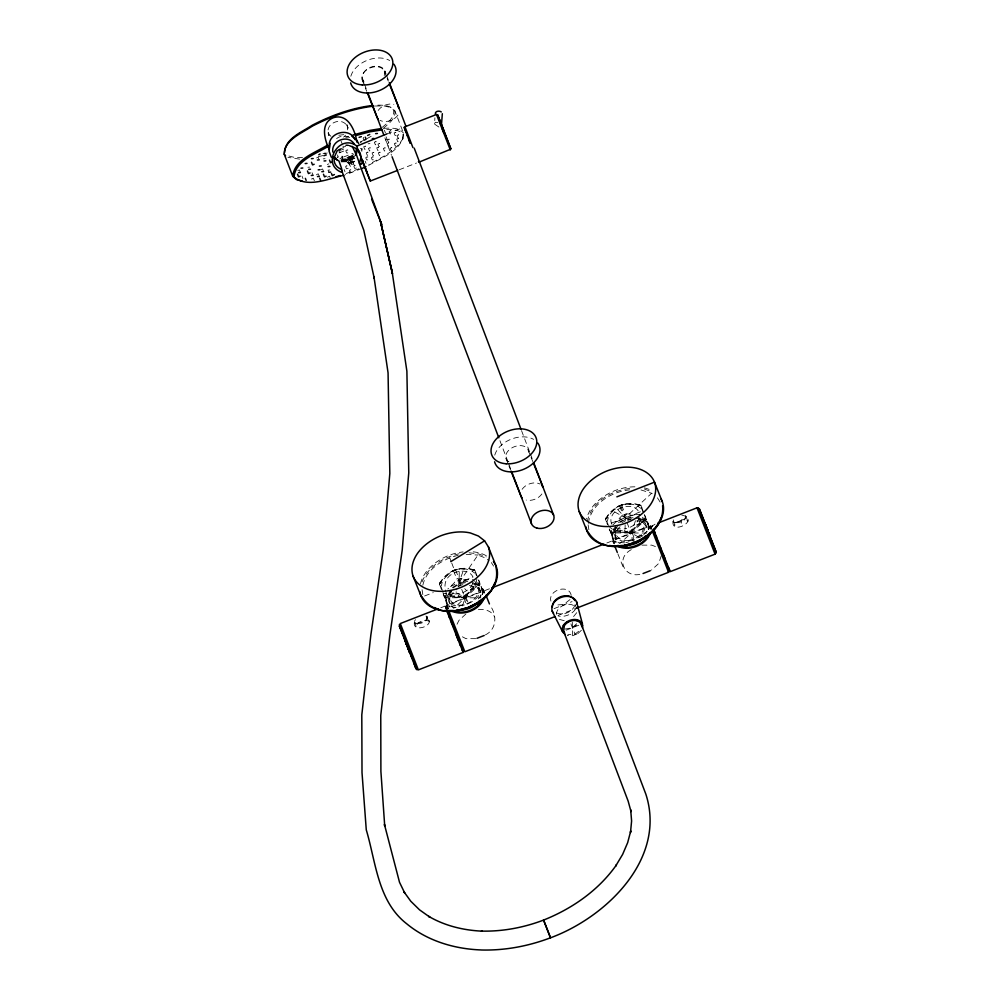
<?xml version="1.0" encoding="UTF-8"?>
<svg xmlns="http://www.w3.org/2000/svg" width="1000" height="1000" viewBox="0 0 1000 1000"><rect width="100%" height="100%" fill="white"/><g stroke="black" fill="none" stroke-linecap="round" stroke-linejoin="round"><path stroke-width="0.75" stroke-dasharray="5 3.75" d="M341.163 161.488L342.287 160.487L341.238 159.987M615.612 527.612L621.3 529.163L625.1 528.875L625.163 521.912M625.175 520.513L625.2 517.737L617.788 509.6C612.562 512.55 608.4 519.95 612.575 525.363M463.512 594.05L459.125 582.513L459.25 571.45C464.4 570.413 470.737 571.9 473.05 577.075L459.125 582.513L456.675 589.688M347.525 129.887L347.575 127.15L345.55 121.912M426.887 616.425C429.3 621.575 417.688 625.9 414.438 622.1C411.75 633.888 438.663 625.288 425.988 616.025M685.438 515.575C687.85 520.725 676.237 525.05 672.987 521.25C671.137 535.975 701.137 519.125 681.737 515.087M354.038 161.488C336.95 164.975 362.625 164.15 352.7 157.062C341.475 159.262 345.825 162 352.587 157.637C354.925 154.15 346.138 157.075 345.363 159.162M342.287 160.487L342.325 156.188L337.675 156.912M354.913 158.125L347.05 161.537L343 161.2L342.212 158.512L343.562 157L352.962 153.325M438.9 127.037L434.588 124.15L434.9 117.8M361.838 151.387L362.075 148.863L360.4 148.475M362.075 148.863L361.163 150.238M445.938 608.263L446.8 605.413L490.45 588.387M348.375 163.438L345.588 160.487L353.162 156.125M417.125 623.663L415.863 623.112M675.662 522.812L674.412 522.263M556.312 614.362C556.688 605.188 571.825 600.15 576.625 608.587L574.513 603.038M415.825 623.488L414.963 622.712M674.362 522.638L673.512 521.862M414.438 622.1L414.913 623.062M449.762 597.737L449.725 603.825L453.775 608.312L476.662 587.238L480.725 591.737L480.688 597.825L449.762 597.737L454.012 591.512L465.225 597.775L467.75 604.45M471.725 581.925C502.075 597.225 437.375 622.4 449.775 590.487M620.087 526.737C614.85 530.763 613.175 540.025 619.85 543.538L642.738 522.463L646.8 526.95L646.938 531.987M661.287 555.75L658.688 563.475L651.438 570.112M672.987 521.25L673.462 522.212M434.462 123.55L435.438 122.3L437.863 122.425M587.312 521.688C591.05 501.438 613.062 489.438 632.3 488.3M477.55 577.025L474.875 570.337C461.763 564.7 445.3 571.175 439.45 584.163L441.45 589.5M643.625 512.25L640.95 505.55C627.837 499.925 611.375 506.4 605.525 519.375L607.525 524.725M422.812 585.237C426.575 568.575 443.675 558.475 459.375 555.037M588.375 523.387C590.913 503.925 611.4 491.737 629.538 489.862M439.575 583.413L440.75 582.875L442.65 579.125L439.438 584.175L441.587 589.513M443.137 593.938L444.637 596.75L454.175 596.712L454.338 595.837L458.875 595.363L459.075 596.912L468.713 593.15L467.825 591.862L471.5 589.15L472.212 589.675L474.45 585.913C469.738 595.475 460.225 600.212 450.012 595.45L462.275 597.362L464.538 596.725L478.562 584.688L479.462 582.463L478.562 580.112M605.65 518.625L606.825 518.1L608.713 514.338L605.513 519.4L607.663 524.725M609.212 529.15L610.712 531.975L620.25 531.938L620.413 531.05L624.938 530.575L625.15 532.125L634.788 528.375L633.9 527.087L637.575 524.362L638.288 524.9L640.525 521.138C635.812 530.688 626.3 535.438 616.087 530.662L628.35 532.575L630.612 531.938L644.638 519.9L645.537 517.675L644.188 514.163L642.3 517.65M681.213 523.288L681.825 519.913L685.113 519.462L687.85 520.7M476.225 582.425L476.863 579.038M452.413 587.5L459.562 583.1L463.675 581.925L463.675 579.362L458.825 578.138L456.775 578.938L454.038 583.125L447.812 588.987M615.85 525.712C608.75 534.763 620.55 544.263 629.637 540.812L629.775 540.075C641.912 538.312 648.65 525.375 640.212 515.15M368.625 165.413C381.3 157.688 402.85 150.612 403.512 133.162L394.875 110.875C390.225 104.663 381.362 104.875 374.363 105.337M402.825 139.2L403.113 134.537C398.762 128.7 390.288 129.5 383.812 129.75M462.438 605.95L465.225 597.775L474.787 583.812C479.925 584.812 484.875 588.913 484.812 594.5M635.462 520.737L631.3 533L633.825 539.663M449.538 592.413L455.2 593.987L456.175 591.125M460.988 584.562L459.125 582.513L463.075 571.112M439.75 583.587L440.337 581.95L439.45 584.163L439.75 583.587L442.425 590.288M478.338 598.875L483.3 592.125L479.462 582.463M605.825 518.812L606.413 517.175L605.525 519.375L605.825 518.812L608.5 525.5M643.525 534.963L648.487 529.538L649.375 527.337L644.15 513.587L644.788 515.212M348.812 159.45L349.95 156.425M639.3 517.487C637.562 523.825 631.2 527.625 625.1 528.875M673.25 519.85L675.088 526.5M462.275 597.362L464.975 597.837L466.65 595.65M482.413 594.325L483.3 592.125L482.413 594.325L482 593.4L483.312 592.1L478.713 580M639.45 514.675L623.837 513.663L612.975 525M628.35 532.575L631.05 533.05L632.725 530.875M648.487 529.538L649.375 527.337L648.075 528.625L648.487 529.538L649.375 527.337L645.537 517.675M450.325 592.062C444.725 617.8 491.675 601.062 474.738 581.337M472.775 583.325C470.163 590.312 462.287 593.875 455.2 593.987M417.125 623.288L423.65 621.562L426.262 619.725L427.413 617.038M675.675 522.438L682.2 520.7L684.812 518.862L685.95 516.188M616.413 527.35C611.825 535.525 622.25 542.675 629.775 540.075M576.737 612.688L571.987 618.45M575 605.112C572.163 612.913 560.3 617.137 553.962 611.087M451.962 590.4C446.912 594.8 444.188 602.337 447.75 608.5M457.025 624.237L459 620.312L466.238 613.688M618.038 525.612C612.987 530.025 610.262 537.562 613.825 543.713M422.025 581.912C428.088 566.6 443.575 557.125 459.137 553.787M403.212 138.025C396.062 151.05 381.413 157.587 368.862 164.338M624.612 542.863L616.1 542.175L613.95 541.163L610.712 531.975L611.512 530.438L615.438 532.038L610.737 533.125L610.112 531.5M456.075 607.562L447.875 605.938L444.637 596.75L445.438 595.225L449.375 596.825L444.663 597.913L444.038 596.275M483 592.688L479.325 583.225L477.7 582.638L475.85 586.5L479.325 583.225M649.075 527.9L645.4 518.438L643.775 517.85L641.925 521.712L645.4 518.438M458.825 607.087L459.45 606.025M342.612 156.825L339.862 158.925M354.363 157.825L350.5 160.413L345.55 160.875M340.838 160.162C345.425 161.988 351.112 159.713 353.2 155.238M459.125 582.513L477.938 555.062L485.55 558.038L489.038 560.775M636.775 520.875L639.4 521.163C642.825 515.35 650.75 524.725 651.462 529.025M458.787 581.05L460.475 578.913L456.1 580.625L458.787 581.05L458.212 579.55M624.862 516.275L626.55 514.138L622.175 515.837L624.862 516.275L624.275 514.775M414.7 620.7L415.525 619.688M569.963 599.6L563.75 604.462L555.862 605.1M575.475 609.275C571.675 614.637 564.637 617.35 558.212 616.013M448.6 594.288L451.812 590.662M614.675 529.513L616.275 527.688M629.637 540.812C641.55 540.837 653.5 521.4 637.8 517.15M347.8 159.725L350.975 156.163M363.762 137.438L363.125 138.15L363.95 140.275M327.4 177.2L329.538 176.175L330.363 178.287M564.788 629.113L572.45 627.712L576.55 623.713M343.587 137.113L345.55 135.238M353.512 154.175C349.95 158.35 343.8 160.425 338.587 158.412M354.562 156.037L348.7 160.45L341.388 161.175M614.725 511.95L625.2 517.737L651.625 493.25L655.113 495.988M353.837 158.112L348.862 161.688L340.763 161.863M444.663 597.913L446.175 597.325L444.637 596.75M610.737 533.125L612.25 532.537L610.712 531.975M382.287 127.325C387.312 122.963 394.812 117.7 393.663 110.125L390.075 106.975M383.338 128.325C388.413 123.875 396.112 118.588 394.875 110.875M452.25 570.988L456.625 569.275M618.325 506.2L622.7 504.487M453.062 588.013L459.675 583.737L467.388 582.337M577.788 633.7L581.587 630.087L580.538 629.812L575.013 634.138L567.987 634.7L567.413 635.612L572.688 635.688L577.788 633.7L577.188 633.025M346.863 159.875L349.387 157.938L353.137 157.15M620.363 522.275L625.988 518.862L633.725 517.55M618.488 522.725L625.638 518.312L633.862 516.725M485.363 634.9C497 629.237 497.125 614.9 490.012 605.375M631.312 549.65C614.837 558.25 624.462 579.4 641.8 573.875M354.1 156L346.225 159.425L342.188 159.088M572.45 627.712L579.012 623.562M347.987 160.138L351.025 167.275L346.775 160.4L348.913 159.575L354.2 165.275L351.175 158.2M323.05 153.588L325.337 152.9L326.15 155.013M336.975 157.85L338.288 157.075L337.463 154.95M346.125 159.887L349.387 157.938L352.587 157.637M639.45 537.7L642.638 535.825M614.237 538.45L615.788 537.537M454.363 569.913L449.812 572.55L443.812 579.113L446.175 575.675L450.438 573.162L449.812 572.55L454.487 570.288L459.45 568.787L468.237 569.587L464.212 568.638L459.387 569.675L459.45 568.787L454.487 570.288M620.438 505.138L615.887 507.775L609.888 514.338L612.25 510.887L616.512 508.387L615.887 507.775L620.562 505.513L625.525 504.012L634.312 504.8L630.288 503.862L625.462 504.888L625.525 504.012L620.562 505.513M366.825 138.725L372.837 135.338M617.788 509.6C624.362 504.688 638.3 504.663 639.612 514.775M458.137 586.3L465.337 583.75M621.925 522.675L625.35 520.938M458.175 586.475L460.5 585.312M360.238 142.05L362.875 140.712M450.538 586.6L454.925 584.412L454.038 583.125M616.613 521.812L621 519.625L621.825 520.25M362.075 168.425L345.275 174.8M359.025 168.738L344.675 174.062M345.625 146.287L343.4 147.15L342.962 146.05M316.562 157.9L318.188 157.262L319.2 159.85M323.225 158.863L325.037 158.688M386.838 133.938L402.713 127.75M339.038 152.9L344.575 150.75M297.762 170.538L299.387 169.913L300.4 172.488M307.875 167.262L309.675 167.1M369.95 143.613L368.137 143.787M327.262 164.475L328.875 163.85M320.962 169.587L322.587 168.962L323.6 171.537M399.15 169.788L416.463 163.038M424.588 595.988L433.237 592.612M611.275 523.162L642.45 511M480.1 584.087L478.562 584.688L479.787 584.65M646.175 519.3L644.638 519.9L645.863 519.875M440.8 607.762L445.138 606.062L445.562 607.013M606.862 542.975L650.512 525.95L652.788 526.875M652.362 525.925L655.062 524.175M554.075 608.625L572.062 601.613M557.987 615.425L576.9 608.038M566.125 630.175L578.775 625.237M345.812 137.45L348.688 136.412M338.562 149.488L345.662 146.912M338.988 150.812L346.175 148.2M640.337 505.1L639.087 505.513L635.2 504.012L640.938 505.575L642.95 510.9M474.263 569.888L473.013 570.288L469.125 568.787L474.862 570.35L476.488 574.675M681.825 519.913L675.713 523.138L674.562 525.875M634.65 514.775L629.95 516.138L629.75 514.587M463.875 580.925L468.575 579.562L473.375 579.45M324.3 153.825L327.25 152.988M634.263 541.087L633.2 541.388L630 533.362M627.812 520.175L630.312 519.462M627.725 520.013L631.413 518.975M459.25 571.45C444.3 574.175 441.012 587.325 449.75 599.35M323.125 155.562L315.1 157.325M338.825 135.25L346.737 134.275M479.6 590.662L481.35 590.275M625.812 542.6L628.225 542.087M360.138 142.25L361.637 141.938M641.95 545.138L651.725 545.138L655.775 546.712M463.675 581.925L467.788 581.5M478.375 609.663C484.55 608.713 491.875 610.9 494.625 616.95M475.725 638.65L465.962 638.663L459.913 635.487M466.2 554.375L477.938 555.062M375.3 106.013L384.137 105.938L391.138 107.6M383.925 128.312C390.5 128.1 399.125 127.15 403.512 133.162M302.525 157.537L295.1 157.562L288.15 155.838M615.837 532.95L646.762 533.038M299.675 159.137L287.9 157.338M463.675 579.362L468.575 579.562M346.962 157.725L351.812 158.162M641.012 489.963L651.625 493.25M638.938 518.85L641.338 519.113M469.062 552.8L478.35 553.825L486.238 556.862M469.387 585.525L476.662 587.238M636.25 518.513C642.6 518.362 650.3 522.175 650.225 529.362M564.225 620.675L559.438 619.425M687.9 521.512L685.688 515.775L683.275 515M451.375 594.513L448.888 593.913C446.062 598.038 445.138 604.012 448.775 607.95M349.65 137.487L346.388 136.65A10.325 10.037 -19.3 0 0 334.212 141.4M640.9 535.237L642.062 535.612M640.35 505.35L640.95 505.55L638.8 504.538L640.35 505.35L643.012 512.038M616.1 542.175L613.95 541.163L615.812 541.2L616.1 542.175L613.95 541.163L609.362 529.038M474.275 570.125L474.875 570.337L472.725 569.312L474.275 570.125L476.413 575.475M450.025 606.962L447.875 605.938L449.738 605.988L450.025 606.962L447.875 605.938L443.288 593.812M442.688 592.762L446.388 594.075L443.675 591.975M474.787 583.812C479.637 584.95 484.263 588.812 484.15 594.138M644.425 489.038L652.312 492.088M639.4 521.163L642.738 522.463M472.388 583.525L474.4 584.475L477.55 588.438M347.887 157.238L350.887 158.637M426.238 616.2L429.35 622.362M638.438 518.688L642.425 521.487L643.688 523.7M625.2 517.737L629.15 519.925M638.763 537.175L631.3 533L614.963 529.138C612.137 533.25 611.213 539.225 614.85 543.162M609.75 527.2L612.463 529.288M330.95 136.35L329.075 134.362L327.05 129.125M464.712 588.663L466.575 590.7M429.3 621.55C425.325 618.538 416.875 621.8 416.012 626.725M620.112 518.337L621 519.625M657.425 497.812L661.188 503.7M491.35 562.6L493.612 566.125M612.663 540.825L614.6 543.875M446.587 605.6L448.525 608.65M652.175 525.3L652.6 526.25M652.225 526.925L651.8 525.988L651.988 526.613M445.75 607.625L446.163 608.562M384.387 130.238L385.4 132.812M386.075 136.762L387.1 139.35L385.487 139.975L384.462 137.387M348.9 156.8L349.875 159.088M329.812 169.988L328 170.15L328.825 172.275M312.062 172.725L313.075 175.3M302 176.1L303.012 178.675M341.1 141.2L342.463 144.462M447.287 609.675L445.875 606.312L446.838 609.075M651.963 529.388L650.512 525.95L651.5 528.775M448.25 608.85L446.8 605.413L447.788 608.237M613.55 528.825L615.837 534.5M645.188 522.938L646.8 526.95L615.8 539.038L614.188 535.025M621.7 505.325L624.9 513.35M632.038 532.562L635.25 540.588M619.65 506.125L622.85 514.15M611.35 533.337L614.55 541.375M617.863 553.837L623.062 566.85M384.263 71.162L386.55 76.9M387.125 78.338L388.275 81.2M528.188 450.037L530.475 455.775M531.05 457.212L532.762 461.512M362.125 79.8L366.7 91.275M506.037 458.675L508.338 464.412M508.9 465.85L510.625 470.15M570.913 623.85L575.013 634.138M479.125 587.712L480.725 591.737L449.725 603.825L448.113 599.812M455.625 570.1L458.825 578.138M465.962 597.337L469.175 605.375M453.575 570.9L456.775 578.938M463.925 598.138L466.587 604.837M445.275 598.112L448.475 606.15M630.037 530.438L630.612 531.938M365.2 161.25L366.025 163.375M344.162 169.575L344.988 171.7M319.3 176.412L318.275 173.837L316.663 174.462L317.488 176.588M314.363 180.775L313.337 178.188L311.725 178.825L312.55 180.938M463.963 595.225L464.538 596.725M620.825 506.2L629.587 529.263M384.9 70.938L386 73.85M386.55 75.3L388.762 81.125M521.525 430.613L529.825 452.45M530.375 453.913L532.587 459.738M362.75 79.575L363.862 82.487M364.412 83.938L367.175 91.225M384.875 137.812L391.512 155.287M499.938 440.7L508.237 462.55M508.787 464L511 469.825M449.725 557.75L451.225 561.725M451.737 563.05L454.75 570.988M414.338 621.625L416.55 627.362M446.125 608.888L445.138 606.062M346.863 124.375L348.113 128.2C343.875 114.925 323.162 123.038 328.988 135.662L327.738 131.838M571.213 595.337C569 583.488 547.8 590.138 550.9 601.112M650.312 526.138L650.7 528.525M588.112 524.85L589 530.388M422.05 589.637L422.925 595.163M572.288 622.05L572.65 634.788M350.838 76.263A23.775 16.3 -21.8 0 1 366.975 60.412A23.775 16.3 -21.8 0 1 389.688 60.5M363.25 81.625A11.887 8.15 -21.8 0 1 371.763 67.362A11.887 8.15 -21.8 0 1 384.225 75.55M397.95 115.087A11.887 8.15 -21.8 0 1 379.938 120.312M378.2 110.425A11.887 8.15 -21.8 0 1 393.85 104.312M494.75 455.138A23.775 16.3 -21.8 0 1 510.9 439.288A23.775 16.3 -21.8 0 1 533.612 439.375M508.975 461.912A11.887 8.15 -21.8 0 1 512.8 447.375A11.887 8.15 -21.8 0 1 528.562 452.163M541.875 493.963A11.887 8.15 -21.8 0 1 526.213 500.075M522.112 489.3A11.887 8.15 -21.8 0 1 540.138 484.087M363.963 81.5A11.887 8.65 -20.8 0 1 370.613 67.213A11.887 8.65 -20.8 0 1 385.35 73.162M420.462 583.725A41.175 28.238 -21.8 0 1 425.138 573.387A41.175 28.238 -21.8 0 1 448.812 555.4A41.175 28.238 -21.8 0 1 463.137 551.912M634.925 486.825A41.175 28.238 -21.8 0 0 614.875 490.625A41.175 28.238 -21.8 0 0 591.213 508.612A41.175 28.238 -21.8 0 0 586.538 518.938M644.35 487.875A41.175 28.238 -21.8 0 1 652.387 490.95M486.312 555.737A41.175 28.238 -21.8 0 0 478.275 552.663A41.175 28.238 -21.8 0 0 471.637 551.7M442.038 582.6L441.4 586L440.3 586.475L442.038 582.6M608.112 517.812L607.475 521.213L606.375 521.7L608.112 517.812M346.25 165.987L345.613 166.7L346.438 168.825L347.938 168.512L348.575 167.8L347.75 165.675L346.25 165.987M351.312 161.637L350.662 162.362L351.488 164.475L352.987 164.163L353.625 163.45L352.8 161.325L351.312 161.637M350.087 169.963L349.45 170.688L350.262 172.8L351.763 172.488L352.4 171.775L351.587 169.65L350.087 169.963M354.538 165.625L353.888 166.337L354.712 168.463L356.213 168.137L356.85 167.425L356.025 165.3L354.538 165.625M372.688 156.9L371.388 157.688L372.2 159.8L373.175 159.887L374.487 159.113L373.663 156.988L372.688 156.9M339.85 149.225L338.55 149.987L339.375 152.113L340.35 152.2L341.65 151.425L340.825 149.3L339.85 149.225M347.075 150L345.775 150.775L346.6 152.887L347.575 152.975L348.875 152.2L348.05 150.075L347.075 150M367.038 156.938L365.725 157.713L366.55 159.838L367.525 159.925L368.837 159.15L368.013 157.025L367.038 156.938M390.763 130.725L389.15 131.35L390.163 133.938L391.775 133.3L390.763 130.725M395.737 132.325L394.113 132.963L395.125 135.538L396.75 134.913L395.737 132.325M375.962 141.588L374.35 142.213L375.363 144.8L376.987 144.162L375.962 141.588M365.325 146.15L363.713 146.775L364.725 149.35L366.337 148.725L365.325 146.15M398.562 134.825L396.95 135.45L397.962 138.038L399.575 137.4L398.562 134.825M389.075 139.137L387.45 139.762L388.475 142.35L390.087 141.713L389.075 139.137M379.588 143.45L377.962 144.088L378.975 146.662L380.6 146.037L379.588 143.45M370.087 147.762L368.475 148.4L369.487 150.975L371.1 150.35L370.087 147.762M398.35 138.512L396.725 139.15L397.75 141.725L399.363 141.1L398.35 138.512M388.65 142.838L387.038 143.475L388.05 146.05L389.663 145.425L388.65 142.838M378.338 147.213L376.725 147.838L377.738 150.425L379.363 149.787L378.338 147.213M367.85 152.125L366.238 152.75L367.25 155.338L368.862 154.7L367.85 152.125M395.95 142.988L394.338 143.625L395.35 146.2L396.962 145.575L395.95 142.988M373.713 152.325L372.088 152.963L373.1 155.538L374.725 154.913L373.713 152.325M385 147.812L383.375 148.438L384.4 151.025L386.012 150.387L385 147.812M391.725 147.613L390.112 148.238L391.125 150.825L392.75 150.188L391.725 147.613M379.95 152.213L378.338 152.85L379.35 155.438L380.975 154.8L379.95 152.213M641.8 507.875L640.662 508.263L637.938 506.175L641.8 507.875M475.725 572.65L474.588 573.05L471.863 570.962L475.725 572.65"/><path stroke-width="1.5" d="M329.35 147.213C327.163 132.812 349.312 126.312 355.075 139.7M442.337 113.7L441.413 125.7L440.363 123.85M552.3 606.912C552.65 596.775 569.562 591.138 574.837 600.538M582.525 627.95L582.413 623.825L576.525 601.625C570.35 590.462 549.012 598.688 552.163 611.125L562.487 631.6L565.25 634.688M357.15 151.075L356.25 154.288L359.4 163.325L361.55 164.225L362.725 160.413M359.4 163.325L360.312 160.113A10.325 10.037 -19.2 0 0 355.662 148.262L349.55 145.688M355.475 155.45L356.312 149.45M330.238 143.325L329.038 150.988L331.25 157.162M617.788 545.462L626.337 547.487L627.125 545.25C634.062 545.062 640.95 541.875 645.138 536.275L647.638 536.862L649.562 533.075M582.413 623.825C577.425 614.637 559.825 621.425 562.487 631.6M564.362 625.6L563.587 631.163L628.138 801.075L631.025 811.6L630.688 809.862L631.6 820.987L630.5 832.5L630.763 830.875L627.663 842.663L622.612 854.438L615.7 865.987L616.425 864.925C598.575 890.325 572.188 908.662 543.587 920.075L550.5 937.812C606.263 917.275 666.812 858.737 645.85 794.163L581.3 624.25C577.737 617.875 567.825 620.275 564.362 625.6L563.312 625.337M494.925 582.725L491.25 590.112L485.2 596.925L479.688 601.075M661 517.938C655.163 532.812 640.062 542 624.963 545.212M484.188 598.312C479.162 610.212 463.275 616.5 451.512 611.062M650.263 533.525C645.238 545.425 629.35 551.725 617.587 546.275M453.038 610.737C463.825 614.963 477.7 609.462 482.85 599.113M576.9 620.712L577.475 619.8M337.375 150.438L334.637 156.475A10.325 10.037 -19.3 0 0 339.275 168.312L342.137 170.062L341.175 172.162C320.387 163.6 340.288 132.45 357.238 146.412M647.638 536.862C642.712 543.525 634.562 547.35 626.337 547.487M457.113 609.612C465.262 611.138 474.087 607.663 479.062 601.05L481.562 601.638M369.725 134.438L367.587 135.463M334.412 174.55L332.275 175.575L331.45 173.45M563.55 633.312L564.562 632.688L563.587 631.163M450.788 561.625L484.588 540.837L488.438 546.95L496.287 566.625A41.175 28.238 -21.8 0 1 492.163 589.225A41.175 28.238 -21.8 0 1 468.488 607.225A41.175 28.238 -21.8 0 1 439.025 609.963A41.175 28.238 -21.8 0 1 421 596L413.15 576.312A41.175 28.238 -21.8 0 1 417.275 553.713A41.175 28.238 -21.8 0 1 440.95 535.725A41.175 28.238 -21.8 0 1 470.412 532.975L478.45 536.05L484.588 540.837M318.788 154.775L320.087 153.988M326.15 155.013L323.875 155.712M361.362 136.637L359.087 137.338M468.537 607.275L477.488 602.737M484.212 635.487L476.975 638.3M650.275 570.7L643.05 573.525M327.438 145.175C315.025 152.875 294.15 159.6 292.787 176.35L296.537 179.638L302.238 181.088M328.5 146.225C316.137 153.825 295.438 160.463 294.012 177.1C307.85 188.35 328.512 178.612 343.9 175.238M362.075 168.425L366 166.612M313.212 158.5L311.4 158.675M377.413 133.463L375.6 133.637M307.013 163.388L305.2 163.562M319.2 159.85L317.387 160.012M374.062 138.45L372.25 138.613M436.838 115.262L436.488 114.488L404.975 126.775L412.9 147.55M397.713 170.35L370.3 181.038L356.662 146.175L386.838 133.938M302.8 168.012L300.988 168.188M314.163 164.262L312.538 164.887L311.525 162.3M325.863 160.812L324.05 160.975M300.4 172.488L298.587 172.662M310.5 169.225L308.7 169.4M321.225 165.925L319.413 166.088M330.513 162.7L332.125 162.075M300.175 176.175L298.562 176.812L297.55 174.225M310.075 172.925L308.463 173.55L307.45 170.975M319.988 169.675L318.175 169.85M329.888 166.425L328.075 166.6M313.075 175.3L311.262 175.475M323.6 171.537L321.788 171.713M319.3 176.412L317.488 176.588M330.637 172.1L328.825 172.275M326.112 176.2L324.5 176.838L323.475 174.25M450.15 149.425L418.8 162.237L418.45 161.462M616.862 496.85L654.513 482.163L662.362 501.85A41.175 28.238 -21.8 0 1 658.238 524.45A41.175 28.238 -21.8 0 1 634.562 542.438A41.175 28.238 -21.8 0 1 605.1 545.175A41.175 28.238 -21.8 0 1 587.075 531.213L579.225 511.525A41.175 28.238 -21.8 0 1 583.35 488.925A41.175 28.238 -21.8 0 1 607.025 470.938A41.175 28.238 -21.8 0 1 636.487 468.2A41.175 28.238 -21.8 0 1 654.513 482.163A41.175 28.238 -21.8 0 1 650.375 504.762A41.175 28.238 -21.8 0 1 626.712 522.75A41.175 28.238 -21.8 0 1 597.238 525.5A41.175 28.238 -21.8 0 1 579.212 511.538M437.9 608.888L400.3 623.55L418.35 669.887L463.2 652.4L463.013 651.775M491.9 587.825L603.95 544.113M657.962 523.05L697.013 507.812L697.438 508.762M449.087 611.712L464.85 651.75L555.075 616.562M576.9 608.038L668.575 572.288L668.388 571.663M668.25 566.812L670.238 571.638L715.075 554.15L714.887 553.525M543.675 920.288L543.575 920.088C523.775 927.613 502.638 931.612 481.425 931.1L482.287 931.162C463.587 930.337 444.913 925.863 428.663 916.35L429.85 917.163L419.525 909.825L410.788 901.25L403.762 891.55L404.675 892.913L399.525 882.312L384.438 824.463L384.725 826.075L380.9 771.413L380.763 715.362L389.8 635.538L402.212 550.125L408.762 472.887L406.887 371.2L392.163 271.988L380.5 221.488L392.45 273.612L380.5 221.488M353.1 134.975L369.95 130.387L381.05 128.575M355.988 135.5L370.037 131.788L382.488 129.825M335.975 176.725L340.262 175.5M458.888 609.987L467.163 607.663M363.95 140.275L366.087 139.25L365.262 137.125M582.812 625.8L581.638 626.025L581.3 624.25M373.025 105.412C351.712 107.938 331.2 115.4 312.225 125.25C302.025 132.05 284.962 138.488 284.562 152.675M373.938 106.088C352.3 108.637 331.5 116.25 312.213 126.2C301.925 133.175 284.5 139.65 284.163 154.062L292.787 176.35M615.4 546.138L622.225 545.475M453.425 610.525L444.825 610.45M609.4 545.513L613.9 545.988M624.5 544.975L627.125 545.25M433.975 607.487L440.325 609.975M476.425 604.038L478.488 605.163M441.287 111.938C439.412 110.4 434.712 111.025 435.363 114.125M351.763 136.037L356.712 140.188L358.7 143.637M354.087 143.75C347.837 134.088 330.875 140.688 332.837 152.05M335.062 157.738L337.088 159.975M567.112 621.712L567.7 622.4M284.163 154.062L285.587 155.863M707.7 530.325L716.125 551.938L707.275 529.763M403.375 635.925L399.25 625.763L407.663 647.375M352.238 146.375L356.375 155.013M552.163 611.125L553.5 613.2M587.95 531.8C606.462 563 666.05 540.588 662.6 505.688M421.875 596.575C440.838 628.688 503.438 603.962 496.062 567.65M698.725 508.787L698.3 507.85L716 553.237L715.812 552.612M715.075 554.15L697.013 507.812M668.575 572.288L652.812 532.25M463.562 651.712L447.275 610.225M463.2 652.4L459.812 644.087M669.212 569.138L669.625 570.075M450.312 149.95L436.488 114.488M462.163 649.9L462.587 650.837M543.587 920.075L550.5 937.8C528.538 946.137 505.112 950.575 481.6 950L480.737 949.938C454.25 948.9 427.488 940.938 406.825 923.875C377.762 901.45 375.962 862.3 366.275 829.862L362.013 772.675L361.8 714.862L370.85 635.037L383.263 549.625L389.825 473.525L388.062 372.863L373.938 276.613L374.225 278.238L363.775 230.188L341.863 171M709.538 535.075L709.15 533.95M361.3 158.375L370.3 181.038M409.5 652.113L408.525 649.688M706.4 526.9L705.325 524.225L706.675 527.788M709.013 533.763L709.688 535.5M699.725 511.2L701.213 514.925M668.787 568.2L662.987 553.55M439.725 119.987L437.537 114.65L450.962 149.113L441.737 125.05M406.362 643.938L405.288 641.263L406.637 644.825M408.963 650.8L410.037 653.475L409.775 652.688M371.625 199.275L381.812 224.775L359.525 163.975M614.975 546.6L617.288 552.388M389.412 84.062L399.15 108.438A11.887 8.15 -21.8 0 0 398.013 106.613M533.337 462.938L543.062 487.312A11.887 8.15 -21.8 0 0 541.938 485.487M367.275 92.7L377 117.075A11.887 8.15 -21.8 0 0 378.125 118.9M511.188 471.575L520.925 495.95A11.887 8.15 -21.8 0 0 522.05 497.775M485.962 595.262L489.438 603.938M706.85 528.013L705.75 525.325L706.263 526.712M708.562 532.638L710.088 536.438L708.737 532.875M701.688 516.125L703.125 519.712M440.213 121.213L441.188 123.663M358.787 151.2L360.3 155.013M460.238 645.238L455.95 634.312M706.625 527.413L708.225 531.825M708.125 531.538L708.787 533.25M665.325 559.525L660.738 547.863M438.263 116.725L444.25 131.888M458.275 640.288L451.337 622.537M408.088 648.575L408.75 650.288M703.662 521.087L707.138 529.95M403.825 637.062L410.275 653.55M708.138 530.9L699.287 508.725L707.588 530.175L706.413 527.137M442.375 129.175L443.75 132.688M362.425 160.413L363.312 162.7M452.388 624.15L453.488 626.975M707.6 531.15L709.912 537.075M658.375 541.775L660.775 547.9M408.913 139.8L410.238 143.25L407.275 135.575M363.762 163.837L367.175 172.65M408.425 649.163L407.788 647.525L409.55 652.175M707.8 530.462L709 533.525M329.5 160.125L330.312 162.237M319.713 178.175L320.538 180.3M305.35 178.337L306.163 180.45M407.562 647.237L406.375 644.175M710.425 538.413L711.963 542.413M656.287 536.362L658.587 542.288M449.25 617.112L451.55 623.05M410.763 654.837L412.25 658.662M654.475 531.6L656.625 537.175M407.375 135.825L404.15 127.188M447.425 612.362L449.588 617.938M408.7 649.912L409.387 651.737M712.412 543.562L713.725 547.013M389.325 82.587L405.913 126.263M414.212 148.112L520.975 429.15M533.7 462.65L553.612 515.062M367.738 92.675L383.775 134.9M392.075 156.75L498.825 437.788M511.55 471.287L531.462 523.7M653.2 529.9L669.5 571.388L669.312 570.763M653.6 529.288L654.95 532.8M406.025 132.3L404.312 127.613M446.562 610.05L447.912 613.562M413.913 663.037L416.087 668.975L405.712 642.362L406.225 643.75M416.1 667.1L417.062 669.85L399.375 624.462M341.688 168.762L338.975 161.025L336.112 159.275A10.325 10.037 -19.3 0 1 333.312 157.012M356.825 142.088C355.375 130.638 347.812 112.65 333.1 117.837C319.9 123.312 324.625 139.95 329.338 149.662M576.525 601.625L576.975 604.05M393.913 64.212A23.775 16.3 -21.8 0 1 380.125 90.25A23.775 16.3 -21.8 0 1 350.662 82.9M537.837 443.088A23.775 16.3 -21.8 0 1 524.05 469.125A23.775 16.3 -21.8 0 1 494.588 461.775M345.925 145.238A10.325 10.037 -19.3 0 1 348.375 145.4M413.15 576.312A41.175 28.238 -21.8 0 0 431.163 590.275A41.175 28.238 -21.8 0 0 460.637 587.537A41.175 28.238 -21.8 0 0 484.3 569.55A41.175 28.238 -21.8 0 0 488.438 546.938M421 596A41.175 28.238 -21.8 0 1 419.988 591.788M493.4 561.638A41.175 28.238 -21.8 0 1 496.3 566.625M661.112 499.263A41.175 28.238 -21.8 0 1 662.375 501.838M587.075 531.213A41.175 28.238 -21.8 0 1 586.062 527M362.212 84.9A23.775 16.3 -21.8 0 0 392.512 60.038A23.775 16.3 -21.8 0 0 355.225 57.413A23.775 16.3 -21.8 0 0 362.212 84.9M506.138 463.775A23.775 16.3 -21.8 0 0 536.438 438.913A23.775 16.3 -21.8 0 0 499.15 436.287A23.775 16.3 -21.8 0 0 506.138 463.775M536.975 528.125A11.887 8.65 -20.8 0 0 554.062 517.3A11.887 8.65 -20.8 0 0 536.575 512.75A11.887 8.65 -20.8 0 0 536.975 528.125"/></g></svg>
